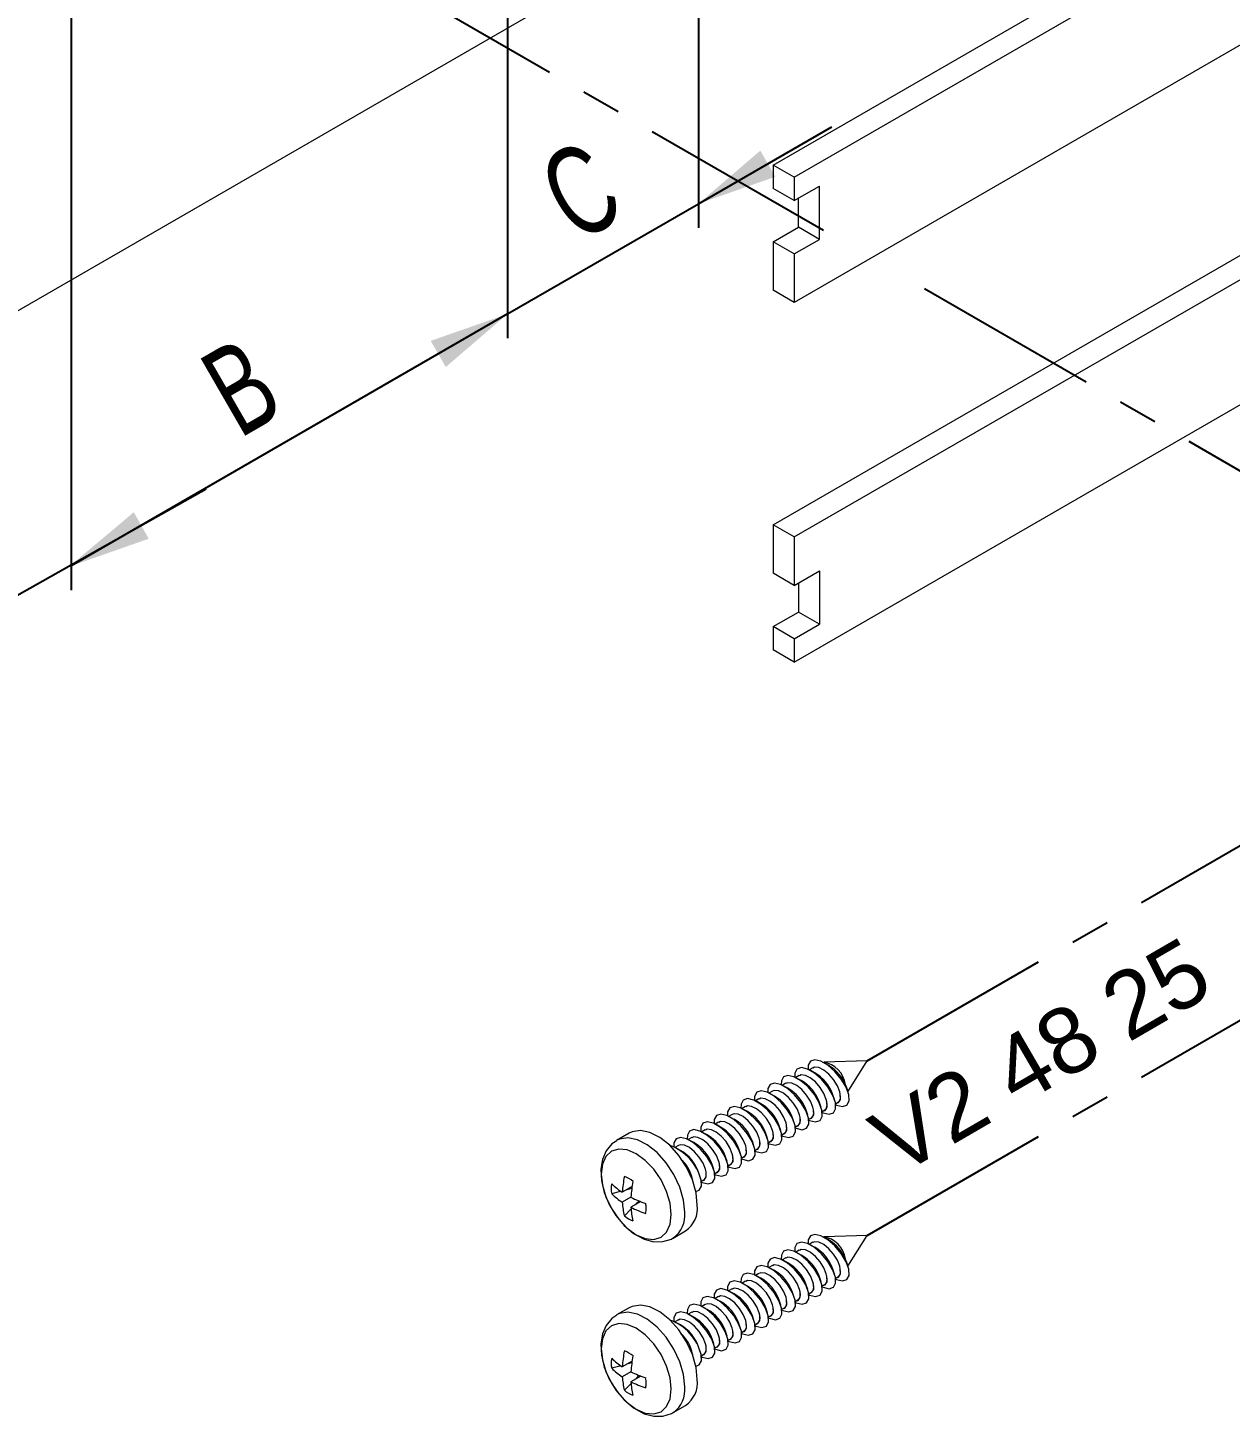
# Model space of a CAD drawing. Header units: millimetres. Extents: x 226 to 1066, y 456 to 1447.
# Drawn here: x 276 to 321.6, y 1285.2 to 1337.8 of the extents above; entities that cross this region are included whole.
import ezdxf

# ---------------------------------------------------------------- set-up
doc = ezdxf.new("R2010")
doc.units = ezdxf.units.MM
doc.linetypes.add('CENTER', pattern=[2, 1.25, -0.25, 0.25, -0.25])
doc.layers.add('nokta', color=140, linetype='Continuous')
doc.layers.add('SLD-0', color=179, linetype='Continuous')
doc.styles.add('SLDTEXTSTYLE0', font='TXT', dxfattribs={"width": 0.663, "bigfont": 'bigfont'})
doc.styles.get("Standard").update_dxf_attribs({"font": 'arial.ttf'})

# ---------------------------------------------------------------- blocks, each defined once
blk = doc.blocks.new('M.T.TİP-4A')
at = {"color": 1}
for p, q in [((301.412, 1359.39), (301.412, 1330.213)), ((294.173, 1355.211), (294.173, 1326.034)), ((294.173, 1355.211), (294.173, 1326.034)), ((277.627, 1345.659), (277.627, 1316.522)), ((277.627, 1345.659), (277.627, 1316.482)), ((301.412, 1331.132), (306.464, 1334.048)), ((294.173, 1326.953), (301.412, 1331.132)), ((294.173, 1326.953), (277.627, 1317.401)), ((294.173, 1326.953), (289.122, 1324.036)), ((277.627, 1317.441), (282.744, 1320.318)), ((272.665, 1314.651), (277.627, 1317.441))]:
    blk.add_line(p, q, dxfattribs=at)
at = {"color": 1, "linetype": 'Continuous', "lineweight": 15}
for p, q in [((304.244, 1332.591), (337.655, 1351.879)), ((305.04, 1332.132), (338.451, 1351.42)), ((333.359, 1343.741), (305.04, 1327.392)), ((304.244, 1318.959), (332.564, 1335.308)), ((305.04, 1318.5), (333.359, 1334.848)), ((305.04, 1313.76), (338.451, 1333.047)), ((305.04, 1332.132), (304.244, 1332.591)), ((304.244, 1332.591), (304.244, 1331.709)), ((305.04, 1332.132), (305.04, 1331.25)), ((305.04, 1331.25), (304.244, 1331.709)), ((305.04, 1331.25), (305.994, 1331.801)), ((305.994, 1329.78), (305.994, 1331.801)), ((305.199, 1330.239), (305.199, 1331.342)), ((304.244, 1329.688), (305.199, 1330.239)), ((305.994, 1329.78), (305.199, 1330.239)), ((305.04, 1329.229), (304.244, 1329.688)), ((304.244, 1329.688), (304.244, 1327.851)), ((305.04, 1329.229), (305.994, 1329.78)), ((305.04, 1329.229), (305.04, 1327.392)), ((305.04, 1327.392), (304.244, 1327.851)), ((304.244, 1318.959), (304.244, 1317.122)), ((305.04, 1318.5), (304.244, 1318.959)), ((305.04, 1318.5), (305.04, 1316.663)), ((305.04, 1316.663), (305.994, 1317.214)), ((305.994, 1317.214), (305.994, 1315.193)), ((305.04, 1316.663), (304.244, 1317.122)), ((305.199, 1316.754), (305.199, 1315.652)), ((304.244, 1315.101), (305.199, 1315.652)), ((305.994, 1315.193), (305.199, 1315.652)), ((305.04, 1314.642), (304.244, 1315.101)), ((304.244, 1315.101), (304.244, 1314.219)), ((305.04, 1314.642), (305.994, 1315.193)), ((305.04, 1314.642), (305.04, 1313.76)), ((305.04, 1313.76), (304.244, 1314.219))]:
    blk.add_line(p, q, dxfattribs=at)
at = {"color": 0, "linetype": 'Continuous', "lineweight": 0}
blk.add_line((272.806, 1325.459), (306.09, 1344.674), dxfattribs=at)
at = {"color": 7, "linetype": 'Continuous', "lineweight": 15}
blk.add_line((272.806, 1325.459), (304.181, 1343.571), dxfattribs=at)
at = {"color": 5, "linetype": 'Continuous', "lineweight": 15}
for p, q in [((305.739, 1298.38), (305.607, 1298.303)), ((305.814, 1298.191), (305.64, 1298.285)), ((306.323, 1298.485), (306.15, 1298.579)), ((307.808, 1298.644), (306.174, 1298.589)), ((307.077, 1297.47), (307.808, 1298.644)), ((304.721, 1297.792), (304.588, 1297.715)), ((305.23, 1298.086), (305.098, 1298.009)), ((305.305, 1297.897), (305.131, 1297.992)), ((303.703, 1297.204), (303.57, 1297.128)), ((304.212, 1297.498), (304.079, 1297.421)), ((304.287, 1297.309), (304.113, 1297.404)), ((304.796, 1297.603), (304.622, 1297.698)), ((306.569, 1297.174), (306.506, 1297.362)), ((307.078, 1297.468), (307.016, 1297.656)), ((303.194, 1296.91), (303.061, 1296.834)), ((303.269, 1296.721), (303.095, 1296.816)), ((303.778, 1297.015), (303.604, 1297.11)), ((305.55, 1296.587), (305.488, 1296.774)), ((306.059, 1296.88), (305.997, 1297.068)), ((306.098, 1296.727), (306.198, 1296.784)), ((306.607, 1297.021), (306.707, 1297.078)), ((302.175, 1296.322), (302.043, 1296.246)), ((302.25, 1296.134), (302.077, 1296.228)), ((302.684, 1296.616), (302.552, 1296.54)), ((302.759, 1296.427), (302.586, 1296.522)), ((304.532, 1295.999), (304.47, 1296.187)), ((305.041, 1296.293), (304.979, 1296.48)), ((305.08, 1296.139), (305.179, 1296.196)), ((305.589, 1296.433), (305.689, 1296.49)), ((298.785, 1295.903), (298.307, 1295.627)), ((301.157, 1295.734), (301.025, 1295.658)), ((301.232, 1295.546), (301.058, 1295.64)), ((301.666, 1296.028), (301.534, 1295.952)), ((301.741, 1295.84), (301.567, 1295.934)), ((304.023, 1295.705), (303.961, 1295.893)), ((304.571, 1295.845), (304.67, 1295.902)), ((300.648, 1295.441), (300.516, 1295.364)), ((300.723, 1295.252), (300.549, 1295.346)), ((303.005, 1295.117), (302.943, 1295.305)), ((303.514, 1295.411), (303.452, 1295.599)), ((303.553, 1295.257), (303.652, 1295.315)), ((304.062, 1295.551), (304.161, 1295.609)), ((301.987, 1294.529), (301.924, 1294.717)), ((302.496, 1294.823), (302.433, 1295.011)), ((302.534, 1294.669), (302.634, 1294.727)), ((303.044, 1294.963), (303.143, 1295.021)), ((301.201, 1294.065), (301.186, 1294.148)), ((301.477, 1294.235), (301.415, 1294.423)), ((301.516, 1294.082), (301.616, 1294.139)), ((302.025, 1294.376), (302.125, 1294.433)), ((298.474, 1293.7), (298.12, 1293.605)), ((298.893, 1293.876), (298.523, 1293.662)), ((298.85, 1293.473), (298.523, 1293.283)), ((298.6, 1292.774), (298.86, 1293.033)), ((299.221, 1293.308), (298.85, 1293.094)), ((300.445, 1291.925), (300.922, 1292.201)), ((306.323, 1291.871), (306.15, 1291.965)), ((307.808, 1292.03), (306.174, 1291.975)), ((307.077, 1290.856), (307.808, 1292.03)), ((305.23, 1291.472), (305.098, 1291.395)), ((305.739, 1291.766), (305.607, 1291.689)), ((305.814, 1291.577), (305.64, 1291.671)), ((304.212, 1290.884), (304.079, 1290.807)), ((304.721, 1291.178), (304.588, 1291.101)), ((304.796, 1290.989), (304.622, 1291.084)), ((305.305, 1291.283), (305.131, 1291.378)), ((307.078, 1290.854), (307.016, 1291.042)), ((303.703, 1290.59), (303.57, 1290.514)), ((303.778, 1290.401), (303.604, 1290.496)), ((304.287, 1290.695), (304.113, 1290.79)), ((306.059, 1290.267), (305.997, 1290.454)), ((306.569, 1290.56), (306.506, 1290.748)), ((306.607, 1290.407), (306.707, 1290.464)), ((302.684, 1290.002), (302.552, 1289.926)), ((302.759, 1289.813), (302.586, 1289.908)), ((303.194, 1290.296), (303.061, 1290.22)), ((303.269, 1290.107), (303.095, 1290.202)), ((305.041, 1289.679), (304.979, 1289.867)), ((305.55, 1289.973), (305.488, 1290.16)), ((305.589, 1289.819), (305.689, 1289.876)), ((306.098, 1290.113), (306.198, 1290.17)), ((301.666, 1289.414), (301.534, 1289.338)), ((301.741, 1289.226), (301.567, 1289.32)), ((302.175, 1289.708), (302.043, 1289.632)), ((302.25, 1289.52), (302.077, 1289.614)), ((304.532, 1289.385), (304.47, 1289.573)), ((305.08, 1289.525), (305.179, 1289.582)), ((298.785, 1289.289), (298.307, 1289.013)), ((300.648, 1288.827), (300.516, 1288.75)), ((301.157, 1289.121), (301.025, 1289.044)), ((301.232, 1288.932), (301.058, 1289.026)), ((303.514, 1288.797), (303.452, 1288.985)), ((304.023, 1289.091), (303.961, 1289.279)), ((304.062, 1288.937), (304.161, 1288.995)), ((304.571, 1289.231), (304.67, 1289.288)), ((300.723, 1288.638), (300.549, 1288.732)), ((302.496, 1288.209), (302.433, 1288.397)), ((303.005, 1288.503), (302.943, 1288.691)), ((303.044, 1288.349), (303.143, 1288.407)), ((303.553, 1288.643), (303.652, 1288.701)), ((301.477, 1287.621), (301.415, 1287.809)), ((301.987, 1287.915), (301.924, 1288.103)), ((302.025, 1287.762), (302.125, 1287.819)), ((302.534, 1288.055), (302.634, 1288.113)), ((298.893, 1287.262), (298.523, 1287.048)), ((301.201, 1287.451), (301.186, 1287.534)), ((301.516, 1287.468), (301.616, 1287.525)), ((298.474, 1287.086), (298.12, 1286.991)), ((298.85, 1286.859), (298.523, 1286.67)), ((299.221, 1286.694), (298.85, 1286.48)), ((298.6, 1286.16), (298.86, 1286.419)), ((300.445, 1285.311), (300.922, 1285.587))]:
    blk.add_line(p, q, dxfattribs=at)
at = {"color": 5, "linetype": 'Continuous', "lineweight": 15, "flags": 128}
for points in [[(306.599, 1297.064), (306.496, 1297.352), (306.313, 1297.659), (306.073, 1297.947), (305.804, 1298.181), (305.539, 1298.335), (305.309, 1298.388), (305.143, 1298.334), (305.061, 1298.181), (305.058, 1298.028)], [(307.108, 1297.358), (307.005, 1297.646), (306.822, 1297.953), (306.582, 1298.241), (306.313, 1298.475), (306.048, 1298.628), (305.818, 1298.681), (305.652, 1298.628), (305.57, 1298.475), (305.567, 1298.322)], [(306.787, 1297.381), (306.766, 1297.473), (306.674, 1297.701), (306.53, 1297.933), (306.35, 1298.138), (306.157, 1298.294), (305.972, 1298.386), (305.813, 1298.404), (305.744, 1298.37)], [(305.581, 1296.476), (305.478, 1296.764), (305.295, 1297.071), (305.055, 1297.359), (304.786, 1297.594), (304.52, 1297.747), (304.291, 1297.8), (304.125, 1297.746), (304.043, 1297.593), (304.04, 1297.44)], [(306.09, 1296.77), (305.987, 1297.058), (305.804, 1297.365), (305.564, 1297.653), (305.295, 1297.888), (305.03, 1298.041), (304.8, 1298.094), (304.634, 1298.04), (304.552, 1297.887), (304.549, 1297.734)], [(305.768, 1296.793), (305.747, 1296.887), (305.655, 1297.115), (305.51, 1297.347), (305.331, 1297.552), (305.138, 1297.707), (304.952, 1297.798), (304.794, 1297.816), (304.726, 1297.782)], [(306.277, 1297.087), (306.256, 1297.18), (306.164, 1297.409), (306.02, 1297.64), (305.84, 1297.846), (305.647, 1298.001), (305.461, 1298.092), (305.303, 1298.11), (305.235, 1298.076)], [(304.563, 1295.889), (304.46, 1296.177), (304.277, 1296.483), (304.036, 1296.771), (303.767, 1297.006), (303.502, 1297.159), (303.273, 1297.212), (303.107, 1297.159), (303.024, 1297.005), (303.021, 1296.853)], [(305.072, 1296.183), (304.969, 1296.471), (304.786, 1296.777), (304.546, 1297.065), (304.277, 1297.3), (304.011, 1297.453), (303.782, 1297.506), (303.616, 1297.452), (303.533, 1297.299), (303.531, 1297.147)], [(304.75, 1296.205), (304.729, 1296.299), (304.637, 1296.528), (304.492, 1296.759), (304.313, 1296.964), (304.119, 1297.12), (303.934, 1297.21), (303.776, 1297.228), (303.708, 1297.195)], [(305.259, 1296.499), (305.238, 1296.593), (305.146, 1296.821), (305.001, 1297.053), (304.822, 1297.258), (304.628, 1297.413), (304.443, 1297.504), (304.285, 1297.522), (304.217, 1297.489)], [(306.613, 1296.982), (306.641, 1296.97), (306.871, 1296.916), (307.036, 1296.97), (307.119, 1297.123), (307.108, 1297.358)], [(306.638, 1297.038), (306.715, 1297.062), (306.796, 1297.181), (306.787, 1297.381)], [(304.053, 1295.595), (303.95, 1295.883), (303.768, 1296.189), (303.527, 1296.477), (303.258, 1296.712), (302.993, 1296.865), (302.764, 1296.918), (302.598, 1296.865), (302.515, 1296.711), (302.512, 1296.559)], [(304.241, 1295.911), (304.22, 1296.005), (304.128, 1296.234), (303.983, 1296.465), (303.803, 1296.67), (303.61, 1296.826), (303.425, 1296.917), (303.267, 1296.934), (303.199, 1296.901)], [(305.595, 1296.394), (305.623, 1296.382), (305.852, 1296.329), (306.018, 1296.382), (306.101, 1296.535), (306.09, 1296.77)], [(305.62, 1296.45), (305.696, 1296.474), (305.778, 1296.593), (305.768, 1296.793)], [(306.104, 1296.688), (306.132, 1296.676), (306.361, 1296.623), (306.527, 1296.676), (306.61, 1296.829), (306.599, 1297.064)], [(306.129, 1296.744), (306.206, 1296.768), (306.287, 1296.887), (306.277, 1297.087)], [(303.035, 1295.007), (302.932, 1295.295), (302.749, 1295.601), (302.509, 1295.889), (302.24, 1296.124), (301.975, 1296.277), (301.745, 1296.33), (301.579, 1296.277), (301.497, 1296.123), (301.494, 1295.971)], [(303.544, 1295.301), (303.441, 1295.589), (303.259, 1295.895), (303.018, 1296.183), (302.749, 1296.418), (302.484, 1296.571), (302.255, 1296.624), (302.089, 1296.571), (302.006, 1296.417), (302.003, 1296.265)], [(303.223, 1295.323), (303.202, 1295.417), (303.11, 1295.646), (302.965, 1295.877), (302.785, 1296.082), (302.592, 1296.238), (302.407, 1296.329), (302.249, 1296.347), (302.181, 1296.313)], [(303.732, 1295.617), (303.711, 1295.711), (303.619, 1295.94), (303.474, 1296.171), (303.294, 1296.376), (303.101, 1296.532), (302.916, 1296.623), (302.758, 1296.64), (302.69, 1296.607)], [(304.576, 1295.806), (304.605, 1295.794), (304.834, 1295.741), (305, 1295.794), (305.083, 1295.948), (305.072, 1296.183)], [(304.601, 1295.863), (304.678, 1295.886), (304.759, 1296.005), (304.75, 1296.205)], [(305.085, 1296.1), (305.114, 1296.088), (305.343, 1296.035), (305.509, 1296.088), (305.592, 1296.242), (305.581, 1296.476)], [(305.11, 1296.157), (305.187, 1296.18), (305.268, 1296.299), (305.259, 1296.499)], [(300.887, 1292.904), (300.84, 1293.365), (300.7, 1293.852), (300.478, 1294.335), (300.186, 1294.782), (299.843, 1295.166), (299.471, 1295.463), (299.093, 1295.654), (298.732, 1295.727), (298.413, 1295.677), (298.305, 1295.626)], [(301.365, 1293.179), (301.317, 1293.641), (301.178, 1294.128), (300.955, 1294.61), (300.663, 1295.058), (300.32, 1295.442), (299.948, 1295.739), (299.57, 1295.93), (299.21, 1296.002), (298.89, 1295.953), (298.785, 1295.903)], [(302.017, 1294.419), (301.914, 1294.707), (301.731, 1295.014), (301.491, 1295.302), (301.222, 1295.536), (300.957, 1295.689), (300.727, 1295.742), (300.561, 1295.689), (300.479, 1295.536), (300.476, 1295.383)], [(302.526, 1294.713), (302.423, 1295.001), (302.24, 1295.308), (302, 1295.595), (301.731, 1295.83), (301.466, 1295.983), (301.236, 1296.036), (301.07, 1295.983), (300.988, 1295.83), (300.985, 1295.677)], [(302.205, 1294.735), (302.184, 1294.829), (302.091, 1295.058), (301.947, 1295.289), (301.767, 1295.494), (301.574, 1295.65), (301.388, 1295.741), (301.23, 1295.759), (301.162, 1295.725)], [(302.714, 1295.029), (302.693, 1295.123), (302.601, 1295.352), (302.456, 1295.583), (302.276, 1295.788), (302.083, 1295.944), (301.898, 1296.035), (301.739, 1296.053), (301.671, 1296.019)], [(304.067, 1295.512), (304.095, 1295.5), (304.325, 1295.447), (304.491, 1295.5), (304.573, 1295.654), (304.563, 1295.889)], [(304.092, 1295.569), (304.169, 1295.592), (304.25, 1295.711), (304.241, 1295.911)], [(298.31, 1295.613), (298.125, 1295.495), (297.908, 1295.229), (297.77, 1294.909), (297.709, 1294.533), (297.731, 1294.105), (297.839, 1293.649), (298.026, 1293.199), (298.139, 1293.013)], [(300.379, 1292.821), (300.334, 1293.244), (300.201, 1293.691), (299.99, 1294.131), (299.715, 1294.534), (299.394, 1294.872), (299.05, 1295.123), (298.706, 1295.269), (298.386, 1295.301), (298.111, 1295.216), (297.899, 1295.02), (297.767, 1294.726), (297.721, 1294.355), (297.767, 1293.932), (297.899, 1293.485), (298.111, 1293.046), (298.386, 1292.643), (298.706, 1292.304), (299.05, 1292.054), (299.394, 1291.907), (299.715, 1291.876), (299.99, 1291.961), (300.201, 1292.156), (300.334, 1292.45), (300.379, 1292.821)], [(301.695, 1294.442), (301.674, 1294.535), (301.582, 1294.764), (301.438, 1294.995), (301.258, 1295.2), (301.065, 1295.356), (300.879, 1295.447), (300.721, 1295.465), (300.653, 1295.431)], [(303.049, 1294.925), (303.077, 1294.912), (303.307, 1294.859), (303.473, 1294.913), (303.555, 1295.066), (303.544, 1295.301)], [(303.074, 1294.981), (303.151, 1295.004), (303.232, 1295.123), (303.223, 1295.323)], [(303.558, 1295.218), (303.586, 1295.206), (303.816, 1295.153), (303.982, 1295.206), (304.064, 1295.36), (304.053, 1295.595)], [(303.583, 1295.275), (303.66, 1295.298), (303.741, 1295.417), (303.732, 1295.617)], [(302.031, 1294.337), (302.059, 1294.324), (302.288, 1294.271), (302.454, 1294.325), (302.537, 1294.478), (302.526, 1294.713)], [(302.056, 1294.393), (302.133, 1294.417), (302.214, 1294.536), (302.205, 1294.735)], [(302.54, 1294.631), (302.568, 1294.618), (302.798, 1294.565), (302.964, 1294.619), (303.046, 1294.772), (303.035, 1295.007)], [(302.565, 1294.687), (302.642, 1294.71), (302.723, 1294.83), (302.714, 1295.029)], [(301.308, 1293.686), (301.436, 1293.737), (301.519, 1293.89), (301.508, 1294.125)], [(301.522, 1294.043), (301.55, 1294.03), (301.779, 1293.977), (301.945, 1294.031), (302.028, 1294.184), (302.017, 1294.419)], [(301.547, 1294.099), (301.623, 1294.123), (301.705, 1294.242), (301.695, 1294.442)], [(298.894, 1293.812), (298.781, 1293.783), (298.689, 1293.758)], [(298.139, 1293.013), (298.281, 1292.778), (298.593, 1292.406), (298.952, 1292.102), (299.351, 1291.885), (299.717, 1291.788), (300.064, 1291.792), (300.381, 1291.891), (300.46, 1291.948)], [(299.017, 1293.191), (299.084, 1293.257), (299.166, 1293.341)], [(307.108, 1290.744), (307.005, 1291.032), (306.822, 1291.339), (306.582, 1291.627), (306.313, 1291.861), (306.048, 1292.014), (305.818, 1292.068), (305.652, 1292.014), (305.57, 1291.861), (305.567, 1291.708)], [(306.09, 1290.156), (305.987, 1290.444), (305.804, 1290.751), (305.564, 1291.039), (305.295, 1291.274), (305.03, 1291.427), (304.8, 1291.48), (304.634, 1291.426), (304.552, 1291.273), (304.549, 1291.12)], [(306.599, 1290.45), (306.496, 1290.738), (306.313, 1291.045), (306.073, 1291.333), (305.804, 1291.567), (305.539, 1291.721), (305.309, 1291.774), (305.143, 1291.72), (305.061, 1291.567), (305.058, 1291.414)], [(306.277, 1290.473), (306.256, 1290.567), (306.164, 1290.795), (306.02, 1291.026), (305.84, 1291.232), (305.647, 1291.387), (305.461, 1291.478), (305.303, 1291.496), (305.235, 1291.462)], [(306.787, 1290.767), (306.766, 1290.859), (306.674, 1291.087), (306.53, 1291.319), (306.35, 1291.524), (306.157, 1291.68), (305.972, 1291.772), (305.813, 1291.79), (305.744, 1291.756)], [(305.072, 1289.569), (304.969, 1289.857), (304.786, 1290.163), (304.546, 1290.451), (304.277, 1290.686), (304.011, 1290.839), (303.782, 1290.892), (303.616, 1290.839), (303.533, 1290.685), (303.531, 1290.533)], [(305.581, 1289.862), (305.478, 1290.15), (305.295, 1290.457), (305.055, 1290.745), (304.786, 1290.98), (304.52, 1291.133), (304.291, 1291.186), (304.125, 1291.132), (304.043, 1290.979), (304.04, 1290.827)], [(305.259, 1289.885), (305.238, 1289.979), (305.146, 1290.207), (305.001, 1290.439), (304.822, 1290.644), (304.628, 1290.8), (304.443, 1290.89), (304.285, 1290.908), (304.217, 1290.875)], [(305.768, 1290.179), (305.747, 1290.273), (305.655, 1290.501), (305.51, 1290.733), (305.331, 1290.938), (305.138, 1291.093), (304.952, 1291.184), (304.794, 1291.202), (304.726, 1291.169)], [(304.563, 1289.275), (304.46, 1289.563), (304.277, 1289.869), (304.036, 1290.157), (303.767, 1290.392), (303.502, 1290.545), (303.273, 1290.598), (303.107, 1290.545), (303.024, 1290.391), (303.021, 1290.239)], [(304.75, 1289.591), (304.729, 1289.685), (304.637, 1289.914), (304.492, 1290.145), (304.313, 1290.35), (304.119, 1290.506), (303.934, 1290.596), (303.776, 1290.614), (303.708, 1290.581)], [(306.104, 1290.074), (306.132, 1290.062), (306.361, 1290.009), (306.527, 1290.062), (306.61, 1290.215), (306.599, 1290.45)], [(306.129, 1290.13), (306.206, 1290.154), (306.287, 1290.273), (306.277, 1290.473)], [(306.613, 1290.368), (306.641, 1290.356), (306.871, 1290.303), (307.036, 1290.356), (307.119, 1290.509), (307.108, 1290.744)], [(306.638, 1290.424), (306.715, 1290.448), (306.796, 1290.567), (306.787, 1290.767)], [(303.544, 1288.687), (303.441, 1288.975), (303.259, 1289.281), (303.018, 1289.569), (302.749, 1289.804), (302.484, 1289.957), (302.255, 1290.01), (302.089, 1289.957), (302.006, 1289.803), (302.003, 1289.651)], [(304.053, 1288.981), (303.95, 1289.269), (303.768, 1289.575), (303.527, 1289.863), (303.258, 1290.098), (302.993, 1290.251), (302.764, 1290.304), (302.598, 1290.251), (302.515, 1290.097), (302.512, 1289.945)], [(303.732, 1289.003), (303.711, 1289.097), (303.619, 1289.326), (303.474, 1289.557), (303.294, 1289.762), (303.101, 1289.918), (302.916, 1290.009), (302.758, 1290.026), (302.69, 1289.993)], [(304.241, 1289.297), (304.22, 1289.391), (304.128, 1289.62), (303.983, 1289.851), (303.803, 1290.056), (303.61, 1290.212), (303.425, 1290.303), (303.267, 1290.32), (303.199, 1290.287)], [(305.085, 1289.486), (305.114, 1289.474), (305.343, 1289.421), (305.509, 1289.474), (305.592, 1289.628), (305.581, 1289.862)], [(305.11, 1289.543), (305.187, 1289.566), (305.268, 1289.685), (305.259, 1289.885)], [(305.595, 1289.78), (305.623, 1289.768), (305.852, 1289.715), (306.018, 1289.768), (306.101, 1289.921), (306.09, 1290.156)], [(305.62, 1289.836), (305.696, 1289.86), (305.778, 1289.979), (305.768, 1290.179)], [(301.365, 1286.565), (301.317, 1287.027), (301.178, 1287.514), (300.955, 1287.996), (300.663, 1288.444), (300.32, 1288.828), (299.948, 1289.125), (299.57, 1289.316), (299.21, 1289.388), (298.89, 1289.339), (298.785, 1289.289)], [(302.526, 1288.099), (302.423, 1288.387), (302.24, 1288.694), (302, 1288.981), (301.731, 1289.216), (301.466, 1289.369), (301.236, 1289.422), (301.07, 1289.369), (300.988, 1289.216), (300.985, 1289.063)], [(303.035, 1288.393), (302.932, 1288.681), (302.749, 1288.987), (302.509, 1289.275), (302.24, 1289.51), (301.975, 1289.663), (301.745, 1289.716), (301.579, 1289.663), (301.497, 1289.51), (301.494, 1289.357)], [(302.714, 1288.415), (302.693, 1288.509), (302.601, 1288.738), (302.456, 1288.969), (302.276, 1289.174), (302.083, 1289.33), (301.898, 1289.421), (301.739, 1289.439), (301.671, 1289.405)], [(303.223, 1288.709), (303.202, 1288.803), (303.11, 1289.032), (302.965, 1289.263), (302.785, 1289.468), (302.592, 1289.624), (302.407, 1289.715), (302.249, 1289.733), (302.181, 1289.699)], [(304.576, 1289.192), (304.605, 1289.18), (304.834, 1289.127), (305, 1289.18), (305.083, 1289.334), (305.072, 1289.569)], [(304.601, 1289.249), (304.678, 1289.272), (304.759, 1289.391), (304.75, 1289.591)], [(298.31, 1288.999), (298.125, 1288.881), (297.908, 1288.615), (297.77, 1288.295), (297.709, 1287.919), (297.731, 1287.491), (297.839, 1287.035), (298.026, 1286.585), (298.139, 1286.399)], [(300.887, 1286.29), (300.84, 1286.751), (300.7, 1287.238), (300.478, 1287.721), (300.186, 1288.168), (299.843, 1288.553), (299.471, 1288.849), (299.093, 1289.04), (298.732, 1289.113), (298.413, 1289.063), (298.305, 1289.012)], [(302.017, 1287.805), (301.914, 1288.093), (301.731, 1288.4), (301.491, 1288.688), (301.222, 1288.922), (300.957, 1289.075), (300.727, 1289.128), (300.561, 1289.075), (300.479, 1288.922), (300.476, 1288.769)], [(301.695, 1287.828), (301.674, 1287.921), (301.582, 1288.15), (301.438, 1288.381), (301.258, 1288.586), (301.065, 1288.742), (300.879, 1288.833), (300.721, 1288.851), (300.653, 1288.817)], [(302.205, 1288.121), (302.184, 1288.215), (302.091, 1288.444), (301.947, 1288.675), (301.767, 1288.88), (301.574, 1289.036), (301.388, 1289.127), (301.23, 1289.145), (301.162, 1289.111)], [(303.558, 1288.604), (303.586, 1288.592), (303.816, 1288.539), (303.982, 1288.592), (304.064, 1288.746), (304.053, 1288.981)], [(303.583, 1288.661), (303.66, 1288.684), (303.741, 1288.803), (303.732, 1289.003)], [(304.067, 1288.898), (304.095, 1288.886), (304.325, 1288.833), (304.491, 1288.886), (304.573, 1289.04), (304.563, 1289.275)], [(304.092, 1288.955), (304.169, 1288.978), (304.25, 1289.097), (304.241, 1289.297)], [(300.379, 1286.207), (300.334, 1286.63), (300.201, 1287.077), (299.99, 1287.517), (299.715, 1287.92), (299.394, 1288.258), (299.05, 1288.509), (298.706, 1288.655), (298.386, 1288.687), (298.111, 1288.602), (297.899, 1288.406), (297.767, 1288.112), (297.721, 1287.741), (297.767, 1287.318), (297.899, 1286.871), (298.111, 1286.432), (298.386, 1286.029), (298.706, 1285.69), (299.05, 1285.44), (299.394, 1285.293), (299.715, 1285.262), (299.99, 1285.347), (300.201, 1285.542), (300.334, 1285.836), (300.379, 1286.207)], [(302.54, 1288.017), (302.568, 1288.004), (302.798, 1287.951), (302.964, 1288.005), (303.046, 1288.158), (303.035, 1288.393)], [(302.565, 1288.073), (302.642, 1288.096), (302.723, 1288.216), (302.714, 1288.415)], [(303.049, 1288.311), (303.077, 1288.298), (303.307, 1288.245), (303.473, 1288.299), (303.555, 1288.452), (303.544, 1288.687)], [(303.074, 1288.367), (303.151, 1288.39), (303.232, 1288.509), (303.223, 1288.709)], [(301.522, 1287.429), (301.55, 1287.417), (301.779, 1287.363), (301.945, 1287.417), (302.028, 1287.57), (302.017, 1287.805)], [(301.547, 1287.485), (301.623, 1287.509), (301.705, 1287.628), (301.695, 1287.828)], [(302.031, 1287.723), (302.059, 1287.71), (302.288, 1287.657), (302.454, 1287.711), (302.537, 1287.864), (302.526, 1288.099)], [(302.056, 1287.779), (302.133, 1287.803), (302.214, 1287.922), (302.205, 1288.121)], [(301.308, 1287.072), (301.436, 1287.123), (301.519, 1287.276), (301.508, 1287.511)], [(298.894, 1287.198), (298.781, 1287.169), (298.689, 1287.144)], [(299.017, 1286.577), (299.084, 1286.644), (299.166, 1286.727)], [(298.139, 1286.399), (298.281, 1286.164), (298.593, 1285.792), (298.952, 1285.488), (299.351, 1285.271), (299.717, 1285.174), (300.064, 1285.178), (300.381, 1285.277), (300.46, 1285.334)]]:
    blk.add_lwpolyline(points, dxfattribs=at)
at = {"color": 5, "linetype": 'Continuous', "lineweight": 15}
for centre, radius, start, end in [((306.015, 1297.619), 0.975, 7.4151, 82.7861), ((305.548, 1297.134), 1.557, 19.5871, 60.1593), ((304.532, 1296.547), 1.556, 19.5653, 60.1811), ((305.041, 1296.841), 1.556, 19.5653, 60.1811), ((303.513, 1295.96), 1.556, 19.5653, 60.1811), ((304.022, 1296.253), 1.556, 19.5653, 60.1811), ((302.495, 1295.372), 1.556, 19.5653, 60.1811), ((303.004, 1295.666), 1.556, 19.5653, 60.1811), ((301.986, 1295.078), 1.556, 19.5653, 60.1811), ((300.968, 1294.49), 1.556, 19.5653, 60.1811), ((301.477, 1294.784), 1.556, 19.5653, 60.1811), ((299.689, 1293.673), 1.874, 13.9588, 70.0828), ((299.949, 1293.902), 1.556, 19.5653, 60.1811), ((300.459, 1294.196), 1.556, 19.5653, 60.1811), ((299.85, 1293.882), 1.362, 11.2339, 49.0325), ((302.729, 1293.421), 4.213, 168.5025, 176.7258), ((298.335, 1293.423), 0.879, 47.5713, 72.4341), ((303.056, 1293.232), 4.213, 168.5025, 176.7258), ((298.979, 1293.795), 0.879, 167.5706, 192.4294), ((299.949, 1295.857), 2.617, 225.6857, 236.9842), ((299.949, 1295.478), 2.617, 225.6857, 236.9842), ((301.137, 1293.421), 2.618, 183.0185, 194.3164), ((300.745, 1297.236), 4.213, 243.2769, 251.4998), ((300.745, 1296.857), 4.213, 243.2769, 251.4998), ((301.464, 1293.232), 2.618, 183.0185, 194.3164), ((298.549, 1293.051), 0.879, 347.5706, 12.4294), ((300.343, 1293.052), 1.029, 304.2034, 7.1087), ((299.193, 1293.423), 0.879, 227.5713, 252.4341), ((299.86, 1292.778), 1.035, 305.3543, 6.9915), ((306.015, 1291.005), 0.975, 7.4151, 82.7861), ((305.041, 1290.227), 1.556, 19.5653, 60.1811), ((305.548, 1290.52), 1.557, 19.5871, 60.1593), ((304.022, 1289.639), 1.556, 19.5653, 60.1811), ((304.532, 1289.933), 1.556, 19.5653, 60.1811), ((303.004, 1289.052), 1.556, 19.5653, 60.1811), ((303.513, 1289.346), 1.556, 19.5653, 60.1811), ((302.495, 1288.758), 1.556, 19.5653, 60.1811), ((301.477, 1288.17), 1.556, 19.5653, 60.1811), ((301.986, 1288.464), 1.556, 19.5653, 60.1811), ((299.689, 1287.059), 1.874, 13.9588, 70.0828), ((300.459, 1287.582), 1.556, 19.5653, 60.1811), ((300.968, 1287.876), 1.556, 19.5653, 60.1811), ((299.949, 1287.288), 1.556, 19.5653, 60.1811), ((299.85, 1287.268), 1.362, 11.2339, 49.0325), ((298.979, 1287.181), 0.879, 167.5706, 192.4294), ((299.949, 1289.243), 2.617, 225.6857, 236.9842), ((302.729, 1286.807), 4.213, 168.5025, 176.7258), ((298.335, 1286.809), 0.879, 47.5713, 72.4341), ((303.056, 1286.618), 4.213, 168.5025, 176.7258), ((299.949, 1288.864), 2.617, 225.6857, 236.9842), ((300.745, 1290.622), 4.213, 243.2769, 251.4998), ((301.137, 1286.807), 2.618, 183.0185, 194.3164), ((299.193, 1286.809), 0.879, 227.5713, 252.4341), ((300.745, 1290.243), 4.213, 243.2769, 251.4998), ((301.464, 1286.618), 2.618, 183.0185, 194.3164), ((298.549, 1286.437), 0.879, 347.5706, 12.4294), ((299.86, 1286.164), 1.035, 305.3543, 6.9915), ((300.343, 1286.438), 1.029, 304.2034, 7.1087)]:
    blk.add_arc(centre, radius, start, end, dxfattribs=at)
for centre, start_param in [((306.214, 1297.724), 3.071132), ((305.196, 1297.136), 3.071132), ((305.705, 1297.43), 3.071132), ((304.178, 1296.548), 3.071132), ((304.687, 1296.842), 3.071132), ((303.668, 1296.254), 3.071132), ((302.65, 1295.666), 3.071132), ((303.159, 1295.96), 3.071132), ((301.632, 1295.079), 3.071132), ((302.141, 1295.372), 3.071132), ((300.614, 1294.491), 3.705495), ((301.123, 1294.785), 3.071132), ((305.705, 1290.816), 3.071132), ((306.214, 1291.11), 3.071132), ((304.687, 1290.228), 3.071132), ((305.196, 1290.522), 3.071132), ((304.178, 1289.934), 3.071132), ((303.159, 1289.346), 3.071132), ((303.668, 1289.64), 3.071132), ((302.141, 1288.758), 3.071132), ((302.65, 1289.052), 3.071132), ((301.123, 1288.171), 3.071132), ((301.632, 1288.465), 3.071132), ((300.614, 1287.877), 3.705495)]:
    blk.add_ellipse(centre, major_axis=(-0.514, 0.631), ratio=0.439273, start_param=start_param, end_param=3.831945, dxfattribs=at)
at = {"color": 1}
for points in [[(301.412, 1331.132), (304.325, 1332.153), (303.753, 1333.143)], [(294.173, 1326.953), (291.261, 1325.932), (291.832, 1324.942)], [(294.173, 1326.953), (291.261, 1325.931), (291.832, 1324.941)], [(277.627, 1317.441), (280.568, 1318.439), (280.007, 1319.435)], [(277.627, 1317.401), (280.54, 1318.422), (279.968, 1319.412)]]:
    blk.add_solid(points, dxfattribs=at)
at = {"layer": 'SLD-0', "color": 3, "linetype": 'CENTER', "ltscale": 6}
for p, q in [((306.154, 1330.11), (277.595, 1346.596)), ((326.502, 1318.363), (309.972, 1327.906)), ((307.808, 1298.644), (332.325, 1312.797)), ((307.808, 1292.03), (332.325, 1306.183))]:
    blk.add_line(p, q, dxfattribs=at)
at = {"color": 1, "char_height": 3.375, "attachment_point": 1, "rotation": 29.9973, "style": 'SLDTEXTSTYLE0'}
for s, insert in [('{\\fArial|b0|i0|c0|p34;C}', (295.115, 1332.52)), ('{\\fArial|b0|i0|c0|p34;B}', (282.32, 1325.134))]:
    blk.add_mtext(s, dxfattribs=dict(at, insert=insert))

msp = doc.modelspace()

# ---------------------------------------------------------------- block references
msp.add_blockref('M.T.TİP-4A', (0, 0))

# ---------------------------------------------------------------- texts
at = {"layer": 'nokta', "insert": (302.81, 1293.567), "char_height": 2.5, "width": 25.30173, "attachment_point": 1, "rotation": 30.1434}
msp.add_mtext('{\\pxqc;\\fArial|b0|i0|c162|p34;V2 48 25}', dxfattribs=at)

doc.saveas('drawing.dxf')
